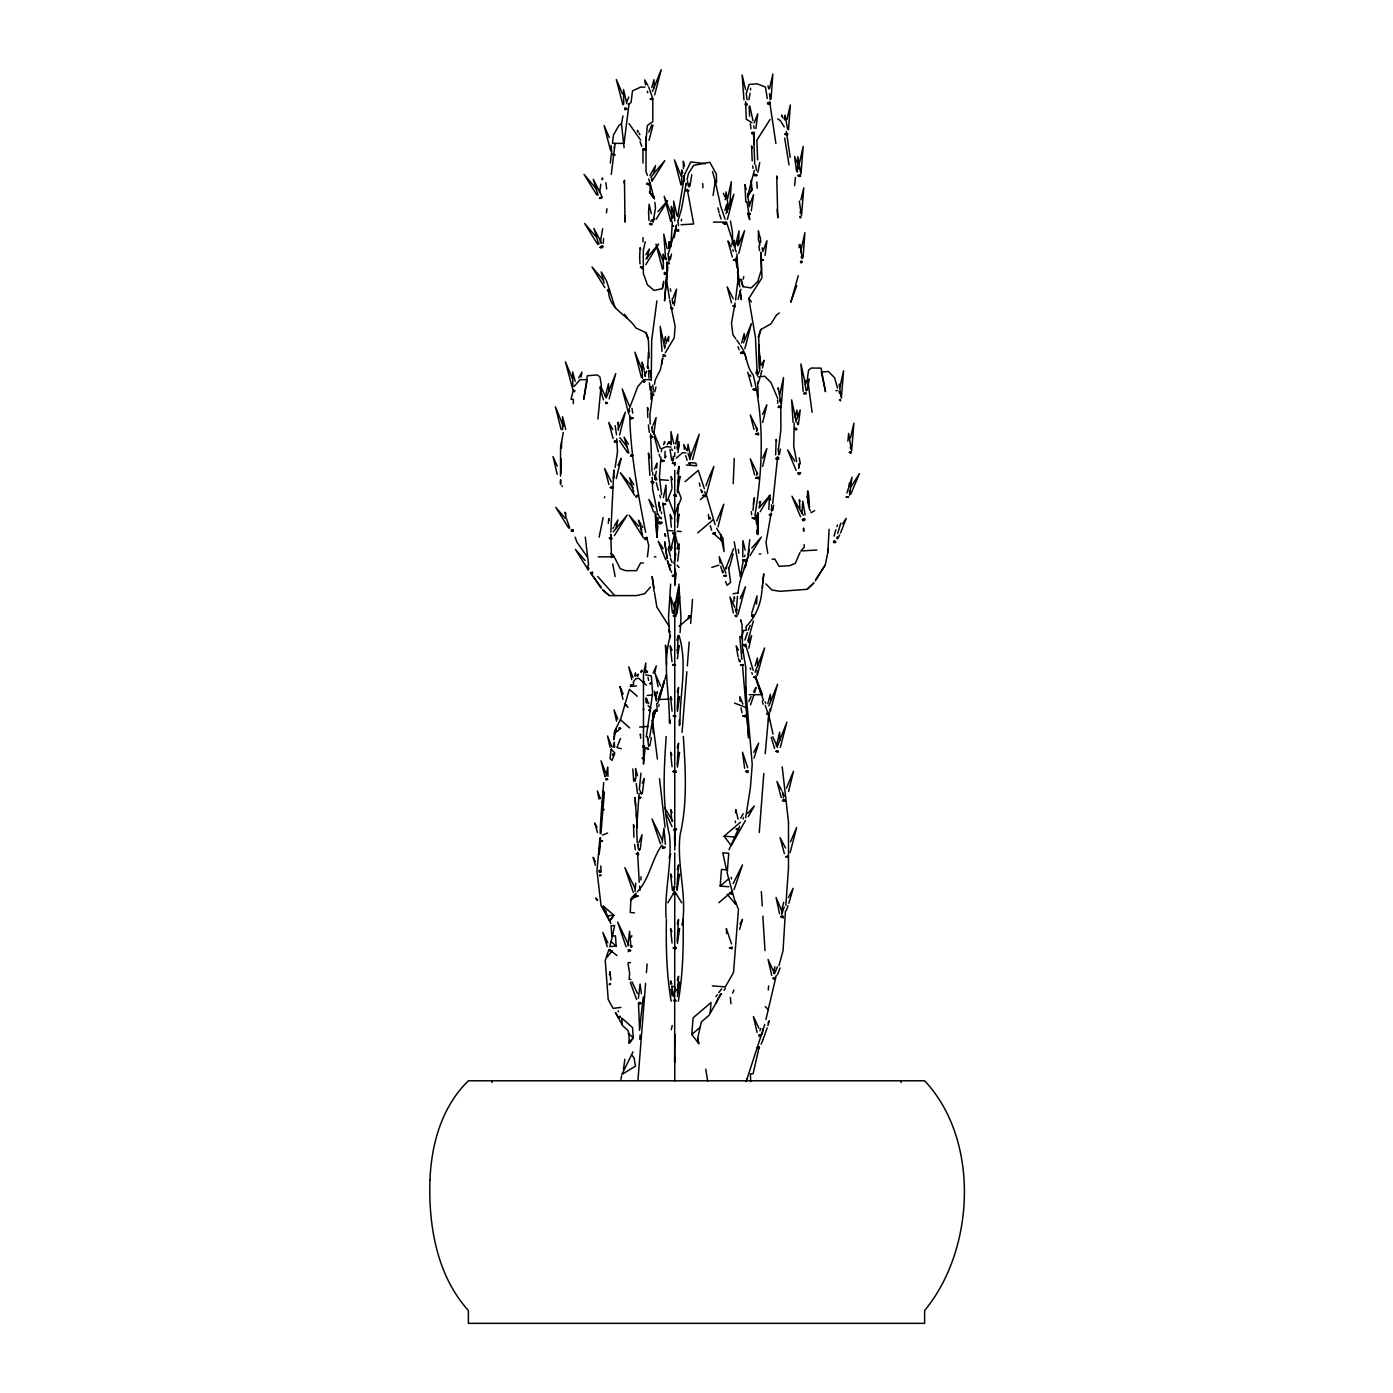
<?xml version="1.0" encoding="UTF-8"?>
<svg xmlns="http://www.w3.org/2000/svg" width="1393" height="1393" viewBox="0 0 1393 1393"><rect width="100%" height="100%" fill="white"/><g stroke="black" fill="none" stroke-linecap="round" stroke-linejoin="round"><path stroke-width="1.5" d="M610.743 537.158L610.743 534.198L611.544 557.6M674.752 829.044L674.752 845.76L674.943 836.27M674.752 1043.218L674.752 1034.511L674.665 1062.528L674.752 893.505M640.031 263.904L639.613 257.357M648.563 212.38L649.103 204.214L651.332 213.686M677.712 548.912L677.729 546.404L677.068 548.807M746.004 559.864L743.2 560.125L744.437 559.655M573.307 403.657L573.359 399.338L571.06 399.338L573.359 389.605M757.67 513.181L757.566 534.459L757.078 530.228M674.752 540.484L674.717 551.732L674.752 470.416M757.705 513.077L757.566 534.459L758.384 513.286M679.262 725.579L679.314 719.85M651.071 399.338L651.193 386.679M651.262 380.359L651.68 340.275L656.904 300.888M669.145 247.937L669.215 241.825L669.075 248.285M600.226 833.658C600.4 818.353 602.838 793.818 603.709 782.553M762.354 584.956L762.319 588.786L763.782 573.794L762.598 583.092M608.793 391.764L608.515 383.667L605.415 396.291M618.388 430.333L618.109 422.236L617.587 423.768M654.292 87.794L654.014 79.697L651.785 87.533M674.543 836.27L674.752 845.499L674.647 828.626M726.989 212.38L726.711 204.301L724.848 210.552M757.688 666.098L757.409 658.001L755.18 665.854M779.941 740.292L779.662 732.196L776.336 746.404M670.625 584.12L668.518 617.378L669.441 632.666M599.234 872.244L599.303 870.155M627.86 945.725L629.566 931.342L630.959 947.397M635.104 891.241L635.661 883.214M638.377 998.45L640.084 984.067L641.407 993.697M662.232 842.608L663.939 828.226L665.349 844.297M666.167 736.479C664.043 769.302 661.849 802.786 669.424 834.929C672.419 862.894 664.269 890.127 666.08 918.091M667.073 261.988L666.655 280.759L669.424 298.381M665.158 451.332L664.792 457.74M673.237 715.758L675.413 715.602M673.237 893.139C676.998 896.465 673.045 890.806 675.117 893.105M794.219 423.089L793.714 446.195L796.692 461.779M768.57 721.348L768.727 714.992L772.993 734.059M560.648 480.045L560.543 484.311L560.543 479.645M560.804 473.672L561.187 458.785M561.449 448.163L561.605 441.79M641.059 876.754L640.937 880.01M758.959 358.175L758.767 337.367L760.857 329.497L770.851 323.96L776.615 314.87L779.349 312.972M642.974 241.825L643.096 237.628M645.725 147.258L645.83 143.375M645.899 141.25L647.379 125.492L652.795 121.644L652.795 98.624L648.738 87.115M600.679 826.972L600.731 823.28M765.366 1006.599L768.274 1009.699L765.924 1019.502M849.434 492.338L849.486 490.806M625.231 215.706L624.969 222.131L624.482 180.237L623.925 182.762M666.411 919.432C665.924 946.7 666.533 974.386 671.182 1001.254M733.223 483.702L734.25 458.401M654.971 511.701L656.904 537.158L657.705 517.987M654.066 198.45L650.096 183.058L650.113 192.913M655.911 513.721L656.904 537.158L657.74 517.883M725.318 199.687L726.066 191.938L728.696 208.915M758.906 351.436L759.185 345.029L759.568 369.18L758.993 357.026M760.543 365.245L758.697 345.029M847.884 441.163L848.616 433.415L851.21 448.825M736.531 607.592L737.489 596.221M610.848 532.056L613.86 469.946L613.46 478.548L613.808 476.214M687.48 450.775L688.038 444.297L690.649 456.921M815.305 580.985L825.283 564.896L827.912 552.081L829.079 529.305M603.622 238.516L603.256 243.357M678.931 548.668L679.087 543.845L677.816 546.787M647.623 368.1L648.459 352.046M666.463 259.777L666.551 258.227M669.772 256.782L669.563 259.882M655.911 556.852L654.362 556.852M673.812 303.326L673.899 301.776M689.309 183.841L689.1 186.941M797.527 424.116L797.614 422.567M680.063 632.666L680.985 617.378L678.861 584.12M647.379 367.264L647.449 366.255L648.18 366.934M598.973 851.976L599.164 854.431L600.244 837.977M602.734 800.07L602.264 802.49M607.992 776.319L607.766 766.899L606.112 776.145M738.621 243.357L739.039 230.89L736.636 240.571M608.323 523.455L608.776 518.614L609.229 520.164M639.056 793.644L636.688 828.661L637.21 842.678M639.317 789.692L640.937 773.08M599.93 838.064L596.97 870.938L601.027 905.537L609.612 921.121L613.86 915.253L603.082 905.816L609.734 920.965L613.86 915.305L606.913 915.845M777.625 456.782L772.732 503.465M785.426 911.248L783.058 950.583L778.948 965.715M785.844 905.363L788.49 868.065L788.49 822.009L782.204 766.812M645.429 672.836L645.795 662.964L643.775 672.593M646.265 672.575L646.387 670.573L645.534 672.384M646.456 698.572L646.021 702.577M733.798 601.672L734.268 596.813L734.738 598.363M600.174 243.009L602.664 228.661M656.904 537.158L657.705 526.554M639.787 1039.3L640.101 1034.964M759.272 832.492L763.817 773.428M667.369 265.036L664.531 300.888L667.839 266.829M668.71 248.146L669.215 241.825M660.961 457.392L659.429 476.737L661.571 494.619M661.396 451.767L661.64 448.65L666.516 446.665L671.043 447.049M677.224 449.295L677.834 434.25L675.448 443.967M678.6 448.25L678.879 441.825L677.607 444.767M639.422 1030.367L643.235 997.179L644.489 997.284M637.942 1080.411L645.586 983.336M646.422 972.61L647.101 964.008M682.065 732.422L686.836 671.774M687.306 665.889L689.169 642.016M690.632 623.507L692.53 599.373M719.432 995.333L721.452 993.609L708.915 1015.445L701.341 1021.922L697.719 1038.116L698.955 1043.862L691.764 1034.477L693.07 1017.848L711.022 1002.525L710.169 1013.268M728.661 568.744L728.539 567.299L730.611 582.378L727.111 585.356L725.561 581.525M705.763 1069.18L707.644 1081.02M728.835 886.766L720.181 886.087L721.487 869.441L727.442 869.911M741.024 621.33L740.571 619.885L742.034 624.604L742.539 648.198L745.743 667.299L746.056 693.244L752.237 764.409L750.392 787.829L745.69 817.761M735.643 902.403L735.504 904.022L727.146 894.236M742.504 665.279L740.606 664.74L742.504 665.279L748.598 737.681L748.912 733.711M641.424 794.236L641.546 792.687M639.265 850.444L639.404 848.894M680.01 724.743C679.453 694.95 687.916 664.635 679 635.347M747.048 201.915L749.747 219.589L748.372 215.985M747.484 196.57L754.309 170.451M656.747 468.065L657.043 463.068L654.466 469.18M668.501 341.372L668.797 336.392L665.662 344.054M691.764 174.56L690.023 185.965M750.461 89.97L750.601 88.316M599.164 854.431L600.557 837.855M600.923 833.606L604.423 791.973L603.186 792.06L602.977 790.684M623.472 1069.632L624.865 1059.22M768.274 990.005L768.623 985.861M611.719 150.932L610.343 163.068M765.21 753.735L768.744 714.365C769.075 708.497 765.21 716.942 768.083 713.825M735.504 812.85L735.835 809.612L738.064 819.101M666.202 501.219L665.976 485.095L663.381 497.701M677.346 521.731L678.182 504.196L676.911 509.02M677.346 653.091L678.182 635.539L676.911 640.38M597.91 419.032L601.236 384.52L599.878 376.859L597.179 374.926L587.289 375.762L583.754 399.338L587.289 379.645M784.503 119.85L785.06 115.201L787.567 129.061M799.06 247.623L799.39 244.524M643.531 763.886L645.168 747.31M599.634 192.217L600.836 184.207M668.657 443.462L668.814 441.825L667.264 444.715M794.602 185.739L795.438 177.451M737.942 593.035L738.081 592.896C739.283 576.806 747.989 563.521 749.138 549.486M491.833 1082.518L492.025 1080.776M809.246 378.931L807.226 390.284M672.349 222.131L670.817 245.76M672.715 461.257L673.307 456.277M673.446 613.756L678.565 586.766L676.406 614.226M748.128 554.397L749.73 539.718M752.969 510.36L754.362 497.789L753.23 504.162M757.392 670.938L757.008 674.125M673.446 891.154L674.038 886.314M756.486 604.179L757.043 595.891L751.663 613.286M647.414 556.852L648.738 545.708L646.718 537.158M735.574 300.104L738.273 277.068L736.932 254.048M677.694 561.118L678.948 550.844M606.443 212.903L606.948 208.776M611.266 174.334L615.131 143.375M614.365 733.623L615.95 728.992L613.878 739.509L614.574 731.255L620.703 719.101L629.375 689.291L637.28 696.256M610.691 950.496C608.462 948.877 610.796 951.767 609.873 950.775M609.194 984.799C612.554 983.388 607 983.806 610.709 984.067M778.583 448.32L780.881 429.845L780.794 406.094M637.837 676.058L638.046 674.142L637.123 675.831M729.88 204.109L731.342 181.682L727.512 198.851M780.272 449.068L779.575 454.153M773.568 505.206L772.889 510.186M677.137 709.437L678.565 687.498L677.294 692.199M677.137 765.088L678.565 743.148L677.294 747.849M759.725 162.615L757.896 172.332M677.137 941.355L678.565 919.415L677.294 924.116M677.451 993.087L678.565 976.249L677.294 980.272M756.347 429.027L756.556 427.425M769.946 710.413L770.155 708.811M782.97 795.49L783.179 793.906M666.533 262.65L669.197 263.695L666.498 263.852M671.339 308.515C670.59 309.942 675.048 308.741 670.66 307.644M653.822 482.013L651.384 481.456M641.041 797.458L638.865 796.848M756.503 175.866L754.327 174.473M750.339 213.564L747.588 213.216L750.339 214.052M653.091 391.276L649.887 414.574L650.235 424.116M649.626 737.402L652.464 720.32L653.23 732.997M629.688 1040.031C628.591 1049.73 630.054 1031.551 627.512 1030.019L622.967 1026.014L615.445 1012.519L618.649 1018.283M837.663 533.484L840.797 523.228M668.64 549.277L669.093 546.213L669.511 547.728M677.311 491.398L679.087 466.394L677.242 473.672M788.508 129.862L790.336 104.945L786.958 119.537M800.975 173.899L803.204 146.404L799.408 163.451M801.55 215.34L803.796 187.846L800.871 199.965M781.316 405.05L783.545 377.555L779.732 394.602M803.082 257.635L804.893 232.718L801.062 249.887M678.025 452.568L678.826 444.297L677.416 447.327M676.789 889.239L678.565 864.896L677.294 869.58M778.043 389.361L778.269 387.811L780.864 403.221M685.913 184.886L686.14 183.232L681.647 208.55L678.269 220.007M713.112 195.49L715.218 181.125L712.502 171.531M615.131 467.491L617.517 451.68L616.768 438.708M681.334 220.982L681.577 219.345M656.364 471.339L654.727 479.418M651.419 737.698L649.782 745.777M750.078 93.261L748.859 99.739M609.42 974.769L609.977 971.67L610.831 979.993M652.29 720.616C654.884 717.029 652.133 707.748 657.496 710.326M682.17 925.161L683.092 919.432C683.58 946.7 682.97 974.386 678.304 1001.254M841.337 398.241L843.583 370.747L839.77 387.794M851.663 450.653L853.909 423.159L850.531 437.733M800.696 252.237L801.079 249.765M612.572 754.205L614.017 754.309M624.987 704.562L626.589 705.084L624.987 704.962M771.182 513.059L766.028 542.399L767.752 553.421M646.23 736.88L652.655 693.226L651.332 675.884L645.69 674.891M771.043 99.112L772.871 74.09L769.493 88.664M754.571 517.465L754.362 518.84L754.536 517.726M754.902 515.497C762.72 469.319 764.565 420.703 753.213 374.926C745.951 366.342 747.292 354.379 740.432 345.638M674.229 237.594L676.336 224.917M677.729 216.455L684.747 174.16L690.789 161.954L705.38 163.66M661.71 364.113L662.72 357.897L660.439 369.598L655.372 379.592L654.466 384.294M682.378 924.325C687.08 894.445 676.58 864.914 680.08 834.929C687.637 802.786 685.46 769.302 683.319 736.479M773.55 973.167L774.891 966.69M673.933 563.486L675.866 553.665M738.482 830.402L736.131 829.114L738.638 829.009M563.26 432.492L560.543 447.849L560.543 476.075M622.95 115.898L621.591 123.577L618.875 125.492L613.46 135.086L612.485 143.375L624.064 143.375L629.061 103.9M671.478 254.066L670.486 258.906M735.069 302.908L731.499 323.124L732.857 334.633L735.835 338.865M734.233 541.755L740.432 576.545L743.444 559.516M613.112 747.223L614.261 742.103L614.609 747.344M740.432 576.545L741.163 572.453M655.598 699.286L656.538 694.724M620.93 1079.471L621.557 1076.005M795.142 417.708L796.9 410.151L797.458 414.801M804.423 381.717L804.701 380.185M645.29 241.825L643.305 250.218L643.305 273.237L647.379 284.747L654.153 290.51L662.302 288.595L663.677 281.194M674.386 992.547L675.205 988.421M743.253 279.14L743.74 276.58M688.978 617.917L689.378 615.863M615.95 728.992L615.201 732.857M762.145 1034.268L763.207 1028.748M655.929 387.028L654.832 391.851M599.129 537.158L603.134 517.465M663.956 342.626L665.454 336.601L666.011 341.25M654.832 695.769L655.459 692.687L654.78 694.08M581.073 377.05L581.978 372.123L578.67 377.903M612.432 936.061L614.644 925.544L611.074 925.84L612.015 938.133L609.716 946.631L616.211 946.108L615.427 935.817L611.858 936.113M741.633 343.009L744.193 333.589L744.506 340.066M767.804 703.709L770.346 694.289L770.66 700.766M846.961 492.93L852.028 477.172L849.556 495.194M781.665 910.134L783.737 902.211M670.503 635.347C661.588 663.939 670.016 693.557 669.319 722.671M810.517 510.935C806.39 506.582 807.052 473.951 809.263 502.438M731.865 244.541L732.718 240.554L732.77 244.541L732.387 231.464L730.472 221.017M677.416 527.372L679.175 514.243L677.764 517.273M677.416 658.732L679.175 645.586L677.12 650.148M760.63 501.602L758.993 508.062L770.19 495.02L760.16 511.701M652.969 125.213L649.034 140.362M762.476 367.961L764.061 360.282L761.867 365.018M753.387 620.947L747.832 641.059M634.738 675.936L635.504 672.889L635.783 676.04M755.894 128.539L757.792 113.791L754.153 123.019M658.802 706.268L659.168 704.666M642.347 793.261L644.262 778.53L642.26 783.092M765.053 255.459L766.951 240.71L762.842 251.524M640.205 849.469L642.103 834.72L638.987 842.382M798.346 424.691L800.244 409.942L796.117 420.756M655.929 709.403L652.882 719.659C651.019 704.527 660.77 713.408 655.528 710.865M745.394 566.133L747.832 556.852M688.038 618.736L688.717 615.81L691.224 616.002L679.14 626.328M834.111 536.096L834.494 534.494M836.793 538.377L837.176 536.74M764.757 1024.395L746.16 1081.595L747.223 1078.374M768.222 1009.699L776.267 975.518M733.066 554.066L729.671 566.655M687.062 179.453L688.508 173.463L693.644 165.384L709.821 162.267L716.315 174.021L716.629 182.605M741.616 638.255L743.479 630.524L746.195 630.332L746.056 626.502C755.842 616.89 761.118 603.517 761.936 590.005M677.416 711.492L679.558 696.692L677.503 701.271M677.416 767.16L679.558 752.359L677.503 756.921M673.986 889.727L674.804 886.523M677.416 943.427L679.558 928.626L677.503 933.188M671.217 1029.758L672.227 1025.596M673.254 459.899L673.637 458.297M673.986 612.398L674.804 609.194M631.656 947.327L632.056 945.743M677.416 996.413L679.558 982.048L677.503 986.47M674.212 305.502L676.528 289.169L672.889 298.398M653.805 433.885L656.12 417.552L652.986 425.213M751.262 210.97L753.561 194.62L749.451 205.433M654.606 673.515L656.295 665.837L653.178 672.976M761.884 370.503L760.561 375.553M796.726 285.687L790.771 302.281L798.276 275.762M748.79 648.267L751.611 635.539L748.389 642.661M759.185 1046.961L753.108 1073.672L750.409 1073.864L750.688 1081.543M635.382 895.49L638.029 895.96M834.494 534.459L835.852 529.688M760.508 363.799L760.143 356.834M745.359 716.977L742.922 715.88L745.551 716.072M676.998 890.493L679.558 874.09L677.503 878.67M677.52 492.791L680.08 476.458L678.025 481.02M740.919 289.326L737.994 299.356M676.998 613.146L679.558 596.813L677.503 601.376M663.677 444.75L664.565 441.633L664.757 443.253M652.847 718.37L655.511 710.691M657.757 703.256L664.461 680.672L659.342 699.53L669.249 699.06M762.668 422.549L766.864 404.771L762.633 414.296M762.668 466.359L766.864 448.581L762.633 458.105M754.623 692.513L756.016 687.498L753.491 692.042M662.302 288.595L663.886 283.04M656.939 693.226L657.357 691.729L657.583 693.279M767.926 1025.544L769.249 1020.808L767.996 1022.932M650.792 177.52L653.7 173.603L655.581 165.575L649.817 175.692M616.019 528.069L617.97 519.955L614.47 525.649M743.096 819.084L743.549 817.482M652.882 719.659L655.563 710.482M668.396 253.491L676.423 226.258M602.002 179.488L602.472 177.921L602.664 179.54M616.263 478.548L621.208 458.262L617.987 465.384M759.847 378.078L758.314 383.058M756.608 431.517L757.357 429.027M756.608 475.344L757.357 472.836M783.232 797.997L783.998 795.507M788.542 791.52L793.505 771.234L786.47 788.072M664.67 347.205L665.158 345.621M651.994 428.347L652.481 426.78M647.971 740.24L648.441 738.656M637.994 845.534L638.464 843.949M805.415 384.764L806.965 380.063M746.248 93.54L749.051 84.433L757.183 83.824L765.454 87.045L767.247 98.45M664.879 679.349L666.307 674.682M736.34 243.827L737.332 240.745L737.611 245.621M755.842 373.411L756.834 370.329L757.061 373.585M610.343 487.428L613.059 487.62L612.102 487.829M736.218 260.822L733.571 259.969L736.235 260.212M743.218 352.969L740.501 352.533L743.078 353.7M758.68 434.198L755.946 433.763L758.436 433.084M758.541 478.739L755.894 477.851L758.715 477.938M775.936 751.227L778.078 751.732M646.892 258.68L649.347 248.999L645.847 254.675M606.216 397.893L615.723 373.62L609.159 398.868M619.572 434.964L625.318 412.189L618.283 429.027M738.795 253.474L744.541 230.698L738.394 245.081M689.692 458.558L699.234 434.25L692.652 459.464M718.022 526.92L723.785 504.196L716.733 521.069M735.939 611.057L736.723 608.567M744.889 640.066L747.362 632.648M755.11 672.227L764.618 647.954L757.2 675.675M753.874 695.02L750.514 704.893M777.364 746.404L786.871 722.149L780.306 747.397M739.561 929.427L742.486 919.415L739.962 923.977M767.212 1027.895L763.016 1039.631M665.993 456.173L665.471 457.792M666.899 501.184L667.404 499.634M788.856 903.308L793.139 888.351L788.421 897.562M654.658 94.898L661.222 69.65L652.499 91.416M727.355 219.485L733.919 194.236L726.014 213.547M744.837 348.79L751.402 323.542L743.514 342.835M790.092 852.69L796.657 827.442L790.51 841.825M725.892 568.222L733.536 548.755M768.849 706.007L777.573 684.242L770.137 711.945M654.292 218.44L653.038 222.131L655.511 207.992L654.867 202.438M657.966 699.53L664.461 680.672M758.158 337.228L760.857 329.497M754.048 758.088L758.663 743.148L753.735 752.377M705.99 485.739L709.664 475.918M706.46 494.08L713.895 466.394L709.646 475.953M738.029 614.435L745.464 586.766L741.215 596.308M675.762 990.998L676.301 989.465M781.508 914.313L784.259 907.052M788.02 905.763L786.227 910.622M780.097 967.961L777.451 974.821M631.308 937.245L631.882 935.73M757.914 374.665L759.812 369.807M748.25 630.193L750.165 625.335M620.46 738.464L616.96 747.553L621.243 748.72M644.767 375.779L646.665 371.182M774.543 973.69L777.311 966.881M759.899 1030.768L760.787 1028.487M671.879 489.03L668.274 498.276L674.752 514.905L681.229 498.276L677.625 489.03M798.816 473.167L798.293 474.282L799.582 474.404L800.609 472.802L798.05 473.098L800.366 472.61M836.949 526.554L837.541 525.004M651.402 179.923L652.011 178.391M744.419 556.695L745.029 555.145M732.596 993.174L733.85 990.005M648.772 132.039L651.802 124.813M740.258 598.694L741.233 596.274M763.068 1039.509L761.118 1044.193M626.815 101.585L628.818 97.04M734.076 889.552L742.486 864.896L733.171 883.597M629.74 407.557L637.872 386.453L643.879 379.645L650.461 379.645M759.899 364.966L760.682 363.103L759.951 363.799M744.524 566.934L745.673 564.235M716.106 1002.925L718.596 997.231M669.04 857.879L670.729 854.048M840.606 532.892L846.23 518.37L842.486 523.872M729.027 849.747L730.681 846.073M730.994 845.394L739.631 826.241M746.004 564.74L744.315 568.327L746.021 564.74M748.825 701.428L751.106 696.674M644.158 681.978C642.608 683.319 643.462 681.717 644.158 681.647M839.666 534.895L837.681 538.865M633.014 1051.872L621.8 1074.56L635.469 1066.115L634.041 1057.792L631.534 1054.901M742.922 715.88L745.621 715.236M731.934 948.894L729.671 947.832L732.074 947.101M665.314 352.795L674.212 337.837L675.135 326.241L669.685 300.104M800.052 552.446L795.333 563.277L789.988 565.593L779.14 566.394L774.804 559.028L772.088 559.237M612.937 528.574L613.686 527.111M850.844 494.08L859.411 473.603L851.14 486.697M740.745 818.109L743.218 813.773M661.954 845.063C651.645 859.498 649.695 878.844 637.263 891.851M745.481 820.425L731.186 845.655L724.116 836.183L740.414 822.253M667.787 902.803L673.759 893.052M748.267 816.611L754.292 806.042L747.745 813.303M747.989 195.821L752.324 188.978L747.971 195.821M759.133 502.769L760.021 501.358M723.994 990.406L725.3 988.351M686.035 190.911L688.734 190.754L685.965 189.831L688.699 190.737L687.463 190.249M678.565 230.959L676.301 230.994M770.068 119.502L756.887 140.188L757.618 159.847M754.292 175.675L756.852 175.379M651.645 394.95L653.456 395.386M761.222 260.282C766.69 260.526 758.489 258.401 763.416 260.021M757.287 375.762L755.494 337.837L748.807 298.52L761.988 277.816L761.048 252.255M651.315 482.64L653.352 482.971M659.342 522.288C657.74 526.119 665.175 521.905 659.986 522.358M805.851 393.836L803.691 393.958M815.863 579.279L825.283 564.896M650.757 221.522L652.116 219.502M656.12 219.31L667.543 200.644L657.914 211.684M705.572 494.828L702.89 495.595L705.433 496.587L703.343 495.264M749.922 555.737L761.362 537.071L751.732 548.111M715.88 996.657L717.291 994.654M651.959 181.282L664.809 160.648L653.7 173.603M645.725 264.705L658.593 244.071L646.004 258.976M613.199 531.917L627.216 515.027L614.348 535.661M672.401 225.596L673.655 225.875L672.593 226.362M630.611 418.092L633.084 418.092L630.803 419.084M718.718 992.687L721.678 988.821M675.953 494.724L673.759 495.542L676.197 495.264M659.829 522.967L659.498 522.009M635.312 895.96L638.029 896.082L635.504 897.005M612.276 950.844L607.017 957.183L606.948 956.19M574.108 386.453L580.115 379.645L585.495 379.645M650.461 587.115L644.663 593.679L636.514 595.595L609.385 595.595L602.594 589.848L609.385 595.595M662.598 848.511L665.158 847.449L662.563 846.665M651.28 393.993L653.839 395.037M651.175 481.56L653.735 482.605M606.059 778.809L607.609 779.227M807.174 589.309L813.721 583.058L807.174 589.309L780.063 591.311L771.879 590.005L765.837 583.876M608.358 290.301C610.622 289.396 604.788 292.095 609.507 290.911M615.514 732.561L620.616 728.487L619.067 728.4M659.464 522.532L660.996 523.246L661.901 522.062M648.981 185.147L646.683 183.563L649.295 184.451M745.534 561.571L743.235 560.021L744.315 560.125M649.451 183.458L646.683 183.684L647.884 183.249M669.458 564.548L669.075 565.802L670.869 565.454M676.197 458.175L682.657 452.655L685.704 452.899M685.06 481.63L698.241 470.364L704.353 488.769M700.383 499.565L704.788 495.804M697.771 532.84L713.129 519.728M742.243 634.494L741.894 636.74L739.822 636.566L741.633 657.444M742.765 649.573L743.444 653.596M630.803 900.348L635.696 896.169L635.939 893.261L630.942 898.572L630.263 912.485L634.39 912.798M720.181 886.087L728.748 878.774M691.764 1034.477L700.122 1027.338M718.875 902.681L732.213 891.328M650.183 683.754L651.367 683.284L650.148 683.824M573.272 531.308C572.575 531.099 569.354 531.952 573.202 530.402M748.198 771.722L746.021 771.165M732.004 893.47L729.497 893.174L731.83 894.376M644.541 538.011C650.897 536.653 642.417 542.156 646.526 538.203C640.536 540.292 651.994 537.315 645.394 538.412M675.117 615.863L675.866 615.166L673.498 616.037M628.382 104.388L631.099 102.455L632.457 90.945L640.588 87.115L644.959 87.115M639.77 1003.709C638.116 1005.729 643.601 1001.445 638.656 1002.716M761.031 1035.643C755.964 1033.954 760.874 1038.081 760.352 1035.748M601.097 841.616L602.455 841.041L600.992 841.041M652.725 99.199L650.252 98.973L652.603 98.137M642.974 163.068L642.974 149.277L645.638 148.407M734.703 260.178L733.589 259.777L736.113 259.028M592.687 573.637C590.005 574.473 593.575 571.374 591.329 573.15M757.043 478.043L755.981 477.834L758.28 476.946M746.039 644.158L743.427 645.133L746.073 645.969M755.842 677.538L753.648 677.277L755.737 676.563M627.181 108.689L624.639 109.629L626.119 109.368M673.341 771.252L676.005 771.931L673.219 771.496L675.866 770.799L673.324 771.252M675.117 947.64L675.866 947.066L673.219 948.267L675.884 948.703L673.324 947.519M661.936 461.536L664.374 460.77L661.919 460.23M797.893 473.063L799.06 472.697M802.281 519.415C805.572 517.099 806.042 521.208 802.664 520.616M676.354 828.678C668.657 830.28 680.341 831.151 674.874 828.818M625.004 705.589L626.537 705.05M612.554 755.128L613.686 754.71M606.059 779.923L607.592 779.401L606.042 779.314M602.368 810.082L603.953 809.542L602.49 809.263M810.97 512.746L814.609 510.674M645.673 149.591L643.044 149.155L644.123 149.068M785.199 800.749L782.535 800.557L783.65 800.226M734.912 615.619L737.245 615.845L736.322 616.263M599.634 875.901L600.992 875.292L599.495 875.187M600.783 875.361L599.599 875.344M675.03 664.531L672.836 664.565L673.672 664.844M638.743 1003.099L640.989 1003.326M766.846 713.495L769.406 713.599L768.1 713.791M784.868 799.739L782.518 800.505L784.903 801.184M665.262 355.546L663.138 354.78L665.593 355.929L662.946 356.399L663.643 355.267M653.613 394.654L651.471 393.888M806.007 393.087L804.37 392.826M648.563 748.581C642.347 746.3 652.046 750.74 646.909 748.79M638.586 796.918C643.253 798.589 637.228 798.938 639.439 797.475M747.066 104.875C746.787 101.55 742.312 105.676 747.414 104.371M754.101 133.676C755.964 130.994 748.581 132.84 754.484 133.328M749.887 214.505L747.728 214.626L748.755 213.564M794.759 429.392L796.552 429.828M611.771 537.924C605.485 537.785 614.574 540.884 609.316 537.872M754.379 518.649L752.133 517.761L754.205 518.962M778.617 406.059L780.864 406.443L778.374 407.383L780.881 407.522L778.165 407.069L779.976 406.826M688.96 462.981C690.806 465.349 689.03 463.782 689.5 463.138C691.572 463.939 687.167 463.869 690.301 462.598M776.493 457.618L778.739 458.018L777.869 457.461M773.69 977.869L773.394 978.966L775.239 978.844M734.86 305.171L732.77 305.903L735.417 306.739L733.554 305.676M616.437 440.797C609.942 442.748 621.626 442.539 615.131 441.285M612.328 486.854L610.238 487.585L612.363 488.072M777.99 750.757L775.901 751.471L778.025 751.976M787.776 856.051L785.687 856.765L787.811 857.27M673.481 616.072L675.692 616.333M665.036 847.449L662.371 847.432M606.547 402.351C605.311 400.94 605.851 405.032 606.582 403.326M663.886 504.771L665.784 504.231L663.138 503.413L663.329 504.405L665.454 504.127M661.832 460.508L664.043 460.648M602.438 835.104L607.574 833.066M643.496 381.247L644.698 381.647M651.262 682.866L649.974 683.266M644.454 745.795C642.452 746.927 644.524 746.979 643.166 745.934M729.497 947.71L732.161 947.815M713.843 532.788C718.44 533.711 709.107 534.912 715.306 532.509M629.897 950.722L628.208 951.611L630.785 950.566L628.069 949.817L629.114 950.235M758.628 1035.278L760.787 1034.529M741.894 352.394L740.519 352.777L743.061 351.854M619.136 727.842L620.616 728.313M840.606 400.871C839.195 399.913 841.929 399.512 839.422 399.826M734.686 259.69L733.571 260.021M754.205 389.274L753.091 389.605L755.215 390.11M757.008 433.745L755.894 434.094L758.541 434.929M757.008 477.555L755.999 477.886M723.733 223.35L725.596 224.412M605.537 402.716L607.557 402.977L606.617 403.204M650.009 709.855L649.399 709.873M644.054 745.934L642.904 746.3L644.141 746.77M781.873 916.42C778.269 917.569 785.739 915.184 782.152 916.368M711.788 567.386L718.927 565.14M651.907 223.611C645.638 223.054 655.145 226.798 649.556 223.385M642.957 266.672L640.432 267.143L642.661 268.675M784.921 133.937L787.637 133.885L784.956 134.459L787.637 133.885L786.418 133.275M800.226 218.022L801.097 216.733L799.982 216.838M850.339 453.334C852.742 452.586 849.121 452.551 850.357 451.489M850.322 452.429L851.227 452.046L849.086 452.429M786.174 856.799L787.863 857.026M800.366 217.064L800.226 216.176M665.436 274.055L664.304 274.212L666.446 273.411L664.322 272.436L665.767 272.871M673.533 1000.209C674.769 1003.047 677.869 1000.122 674.769 1000.191M674.369 533.554L672.923 533.066L675.588 534.128L672.836 533.798L675.57 532.683L672.836 533.223L675.64 533.745L674.195 533.275M613.024 154.571L614.975 154.867M666.446 273.446L664.165 273.533L665.61 272.976M574.334 390.858L574.543 391.921M561.954 485.565L562.145 486.627M800.383 261.901L802.264 261.501L800.992 261.048M800.975 262.093C800.714 261.275 803.273 262.546 800.975 262.894M754.536 174.369L756.991 174.787L755.372 174.926M670.869 307.557L672.732 308.375M833.432 541.233C833.937 539.892 838.011 543.462 833.606 542.539M637.28 853.996C639.996 856.66 637.959 850.67 637.298 853.665M755.633 388.612L753.143 389.291L755.267 389.866M743.688 645.081L745.882 645.359M613.233 155.616L614.818 154.832L612.554 153.979M798.938 175.831L800.261 174.839M643.009 149.347L645.655 150.252M733.571 259.969L734.703 260.212M755.999 477.747L757.043 478.078M673.672 664.792L672.836 665.158L675.483 665.245M768.257 103.587L770.225 102.734L768.257 102.49M752.342 517.813L754.292 517.587M670.712 565.001L669.406 564.391M736.218 615.166C735.312 615.427 735.452 616.733 736.235 616.786M643.688 382.291L644.698 381.665M732.962 593.749L738.081 592.896M798.92 176.511L800.557 176.249L797.928 175.831L800.522 175.274L797.806 175.379M628.765 950.27L630.437 950.357M612.467 754.484L613.669 754.623M603.918 809.594L602.438 809.42M753.665 133.049L751.837 133.711L753.996 133.014M625.945 108.393C622.183 109.472 630.332 108.967 624.76 107.923M620.93 1007.383L613.146 1008.393L608.219 999.565L605.241 960.508L608.985 949.33L616.995 955.528M758.158 377.015L764.722 376.197L770.973 382.553L777.799 398.642M667.003 262.476L669.197 262.964L668.292 263.277M673.55 575.675L672.384 576.023L675.048 576.441L672.384 575.431L674.578 574.717M674.055 715.863C672.871 717.952 679.105 715.915 673.463 715.619M751.506 614.87C757.618 615.549 747.71 615.027 753.369 616.925C750.113 613.425 754.518 617.534 752.603 615.044M835.922 390.667L837.576 390.528M636.497 685.983L630.28 686.488L630.82 684.816L633.623 684.59L633.397 681.699L635.992 678.583L638.725 678.356L646.474 685.164M647.257 695.438L652.446 695.02M639.631 727.076L647.937 726.397M643.949 747.031L642.626 746.857M650.357 99.042L652.098 99.704M725.579 222.567L723.037 223.489L725.753 223.611M823.037 371.879L828.4 371.478L834.651 377.834L837.506 388.09M759.272 554.048L760.822 553.944M816.907 550.009L800.801 550.966L804.249 547.24L804.144 544.506M681.02 224.743L693.662 223.994L687.271 189.344M758.123 1048.703C757.792 1047.066 760.038 1047.762 758.28 1046.822M758.349 1047.832L759.394 1047.536L757.165 1047.414M643.409 709.403C642.922 707.679 644.123 710.308 643.618 709.455M573.341 530.541L571.113 530.071L573.341 530.071M729.671 893.296L732.074 892.565M674.7 462.58L672.488 463.381L674.943 462.598M640.136 797.771L638.795 797.353M678.791 230.611C673.098 229.949 680.829 229.027 677.799 230.106M806.234 393.47L804.179 393.07M796.779 429.479C797.754 427.407 791.52 428.365 796.134 429.061M713.442 222.131L726.502 222.131L736.235 252.011M604.405 497.789L604.719 496.674M598.206 556.852L614.33 556.852M643.305 562.981L640.588 562.981L636.514 570.66L625.666 570.66L620.233 568.727L613.46 555.302L610.743 553.387M749.19 694.672L761.083 694.672L755.285 676.284L762.476 694.672M675.222 463.765L672.488 463.277L675.292 463.817M673.864 495.264L676.493 496.343L673.916 495.333M673.341 615.619L675.797 616.194M775.274 977.451L772.889 978.304L775.065 978.426M786.418 135.121L787.672 134.912L786.888 134.355M643.287 380.498L644.715 381.142M753.317 133.049L751.872 132.648L752.969 132.735M691.172 462.755L695.856 463.12L696.744 465.802L686.366 465.001M659.777 479.645L668.431 480.324M667.299 530.437L673.237 530.907M677.19 531.221L681.142 531.534M745.864 687.254L746.056 693.244M724.116 836.183L735.678 837.089M630.472 962.702L628.278 962.528L628.121 964.322L629.636 973.272L629.148 979.349L630.89 979.471M712.328 985.878L725.3 986.906L733.502 972.61L738.464 909.403L734.529 899.669L727.181 873.167L728.748 853.282L722.793 852.812L726.467 869.841M738.76 829.845L736.375 828.887M804.492 519.032L802.542 519.833M643.514 682.431C640.641 681.456 645.551 682.831 643.305 682.587M592.739 572.105L591.346 572.506M740.588 279.384L742.974 286.627L751.158 287.951L757.722 281.699L761.362 269.894L760.717 252.533M638.307 853.944L636.183 853.613L637.263 853.961M747.815 772.593L745.568 771.53L748.145 770.782M833.763 542.086L835.8 541.842L834.773 541.181M651.297 436.497C648.807 434.964 656.173 437.123 651.053 437.681C648.041 435.939 653.439 437.315 652.011 436.671M609.577 289.657L607.348 289.674L608.201 290.057M768.257 104.127L770.103 104.144L767.473 103.552L770.19 102.96L767.473 103.065M630.803 417.291L633.101 418.231M745.847 560.874L743.34 559.847L744.315 560.16M574.525 390.406L574.926 390.719M640.954 266.934L642.782 267.682M674.752 986.993L671.705 985.965L673.603 996.604M675.413 664.983L673.394 664.618M734.581 703.099L747.101 707.94M651.088 224.099L652.098 224.447L651.175 223.994M755.772 677.782L753.752 677.364M648.25 338.377L646.021 332.718L635.835 327.93C627.651 314.748 609.368 309.821 608.584 291.625M777.677 118.927L780.289 120.547L784.276 126.885M751.837 122.654L746.265 119.223L745.621 101.585M602.438 840.745L601.097 840.85M648.041 705.711L650.914 708.236M624.569 704.231L628.086 707.331M620.442 719.781L629.653 727.895M641.999 757.914L643.949 759.62M611.074 941.581L616.211 946.108M628.243 1033.362L633.258 1037.768L629.27 1043.148L633.258 1037.768L632.474 1027.494L621.713 1018.039L622.218 1024.673M714.4 534.146L723.246 542.121M846.265 496.953C850.252 496.413 848.424 497.562 846.213 497.057M743.427 644.576L746.422 647.397L753.213 670.433M597.719 899.982L595.751 898.05L597.162 900.487M597.736 576.545L614.679 595.595M619.781 437.628L627.425 447.136M677.19 565.245L679.07 567.491M638.812 526.328L629.183 515.288L643.514 537.872M565.384 518.388L555.755 507.348L568.623 527.982M585.077 560.491L575.448 549.451L588.316 570.085M748.807 298.52L751.471 301.898M595.804 236.497L584.677 223.524L597.545 244.158M604.214 283.127L603.186 279.976L591.99 266.951L604.858 287.585M592.443 575.222L590.388 572.575L600.94 587.881M596.604 189.256L584.015 174.351L596.883 194.985M632.927 487.654L620.338 472.749L634.668 495.333M641.111 524.447L638.429 520.216L641.773 530.193M627.703 452.864L619.589 440.728M629.061 123.681L640.658 140.101M736.827 340.275L739.631 344.228M624.586 314.261L626.937 317.604M587.289 556.852L576.859 542.103L575.152 537.158M593.453 576.545L601.48 587.881M664.705 807.853L672.732 821.104M565.924 513.686L565.001 512.276L566.063 517.186M669.075 626.293L656.869 607.104L654.571 592.948M716.629 528.365L722.915 538.29L724.081 551.645L720.599 534.633L721.348 540.397M653.805 506.843L648.877 499.478L653.596 511.962M663.172 548.65L658.245 541.285L665.784 559.812M638.29 131.76L637.419 130.333L637.681 131.987M674.752 891.433L681.699 902.803M729.706 243.81L727.964 240.954L732.283 256.974M794.776 461.083L787.602 449.904L796.152 470.381M639.143 133.188L639.944 134.651M600.888 386.732L605.816 397.231M628.365 444.297L624.081 437.158L628.905 453.021M633.885 484.816L629.584 477.677L633.763 492.025M641.929 525.892L642.713 527.355M647.971 85.687L644.663 79.906L645.568 84.834M730.507 245.272L731.29 246.735M750.026 374.856L750.792 376.319M772.836 736.705L777.52 747.31M800.54 516.733L791.973 496.239L803.273 515.271M658.192 514.539L660.178 518.492M671.983 826.537L666.429 814.435M647.501 672.088L647.031 671.147L647.136 672.21M640.693 735.016L640.223 734.076L640.745 738.255M606.268 280.498L601.236 271.879L603.186 279.976M631.934 981.734L637.506 993.575M612.798 429.706L608.741 422.445L613.059 438.447M596.97 827.355L594.707 823.002L597.475 832.492M595.368 861.692L593.122 857.339L595.368 865.262M709.873 517.325L710.587 518.788M738.429 650.131L736.166 645.795L738.098 657.008M665.819 535.939L664.705 533.589L665.192 536.148M669.946 631.987L668.832 629.636L670.416 637.315M618.109 1010.935L618.527 1011.84M648.424 368.379L647.449 366.255M765.053 701.759L765.75 703.256M781.682 790.266L776.928 781.49L781.247 797.51M641.389 672.07L640.989 671.217L641.006 672.157M686.732 450.322L683.789 444.506L684.398 449.364M656.974 479.767L654.78 475.048L655.79 480.15M671.304 444.663L669.894 441.633L669.981 443.287M732.718 249.73L733.397 251.245M800.017 501.341L799.356 499.826L799.895 508.097M785.513 847.971L780.08 837.698L784.398 853.7M609.908 921.382L610.9 923.663M783.075 118.039L781.717 114.992L781.769 116.664M723.42 193.244L724.708 196.309M607.801 942.8L602.838 932.457L607.278 946.596M598.085 195.142L593.261 179.279L601.532 195.525M598.746 244.332L593.923 228.452L601.619 243.148M671.513 546.665L672.157 548.198M569.807 528.156L566.481 518.788M672.384 479.592L671.113 476.65L671.983 487.811M670.399 558.123L672.122 562.58M557.252 466.098L553.021 456.573L557.217 474.351M662.371 840.136L652.046 819.032L660.456 843.688M635.225 888.769L624.9 867.647L633.31 892.321M626.066 946.805L617.656 922.149L628.939 945.673M636.601 999.53L630.332 982.396M733.223 298.642L727.181 286.836L731.482 302.838M782.361 791.781L783.58 794.846M672.105 812.676L670.799 809.612L671.844 821.173M671.861 699.582L670.59 696.587L672.053 711.126M671.861 755.25L670.59 752.237L672.053 766.794M671.861 876.981L670.59 873.986L672.401 890.11M671.861 931.517L670.59 928.522L672.053 943.061M715.149 524.708L706.268 494.55M790.197 157.426L786.331 131.395M609.298 137.507L604.092 125.562L610.656 150.81M660.526 685.913L655.319 673.968L658.14 686.732M642.591 534.564L640.38 528.33M588.873 568.727L587.689 565.645M671.861 983.946L670.59 980.846L670.642 984.189M672.053 518.858L670.19 514.452L671.356 527.163M672.053 650.218L670.19 645.795L672.018 661.605M739.143 349.8L737.994 346.7M751.802 386.558L747.745 372.192M641.72 146.352L640.049 141.668M754.606 474.839L750.305 458.837L757.513 473.742M751.767 672.68L752.359 674.229M774.612 748.407L771.2 737.332M603.465 399.895L599.721 387.184M611.301 481.874L604.649 468.518L608.95 484.52M622.445 93.906L616.315 79.505L622.88 104.771M797.162 162.563L794.585 156.451L796.5 171.2M623.106 694.08L619.972 686.488L622.967 699.338M600.487 798.572L597.353 790.98L599.042 799.06M687.985 453.317L690.092 459.551M734.79 607.348L730.019 597.005L733.345 612.903M648.72 703.709L646.178 697.997L646.892 703.204M599.321 870.712L599.895 872.262M758.976 1028.33L753.421 1016.507L757.078 1032.457M681.473 176.702L674.438 159.864L681.02 185.112M663.016 260.926L655.981 244.088L662.546 269.354M660.421 448.442L653.369 431.569L653.857 434.128M629.253 405.746L622.218 388.926L628.783 414.174M572.453 378.704L565.419 361.867L572.836 389.587M617.743 719.049L614.052 709.925L616.577 721.191M671.705 448.929L672.244 450.427M721.069 218.962L719.502 214.261M757.513 429.932L750.305 415.01L754.013 429.479M647.345 175.274L646.021 171.531L646.021 137.002M648.668 179.018L649.991 182.762M642.748 371.461L634.86 352.168L641.424 377.416M742.904 704.144L739.857 696.587L740.101 701.48M563.277 426.049L555.389 406.756L561.118 429.514M633.014 677.503L628.783 666.812L631.76 679.662M611.771 746.718L607.54 736.026L610.064 747.292M774.16 972.784L768.065 959.411L771.739 975.361M755.285 676.284L763.486 700.331M725.074 219.136L720.634 206.077L715.218 181.125L715.514 182.762M701.776 492.53L700.818 489.431M711.666 530.333L710.273 525.666M722.549 572.61L720.738 566.307M615.131 425.596L616.524 434.686M682.17 171.461L682.657 172.993L681.665 169.911L681.856 184.451M765.262 705.363L768.274 714.365M659.115 454.31L659.951 456.782M647.292 91.242L647.815 92.809M672.906 218.109L664.182 196.326L670.747 221.574M605.798 773.08L601.045 760.839L604.997 776.824M779.54 913.686L776.058 897.458L782.5 912.763M735.347 608.95L736.74 613.616M741.494 657.74L741.999 659.289M687.115 460.386L685.722 455.72M739.491 661.675L738.516 658.576M606.651 281.194L615.131 307.749M659.742 495.281L660.543 497.771M670.468 556.329L668.205 548.825M672.384 209.455L674.247 217.395M643.061 365.297L644.297 370.05M646.021 332.718L648.407 340.397L649.068 357.914M672.401 209.49L671.391 206.373L671.583 220.912M643.078 365.332L642.069 362.215L642.469 378.339M750.2 667.961L750.688 669.545M658.332 451.82L654.379 436.688M640.606 249.208L640.136 247.641L639.613 257.426M776.563 440.884L776.145 439.387L775.64 454.884M664.635 258.837L663.19 254.153L663.381 268.675M642.016 671.53L641.616 670.137L641.616 671.6M763.138 704.249L762.284 701.045M674.369 607.487L670.59 597.005L672.401 612.833M758.227 238.673L759.969 244.959M648.72 680.411L647.954 677.381M798.711 167.247L799.147 168.849M839.074 391.607L839.509 393.192M752.237 148.337L751.576 145.934L752.203 160.892M704.754 491.694L705.171 493.261M725.91 573.272L719.188 556.66L720.077 563.12M648.145 409.908L647.501 407.487L647.762 417.482M634.146 827.076L633.484 824.673L633.919 837.141M674.752 568.814L676.127 573.916L674.752 585.46L674.752 555.824M658.28 490.284L656.364 482.692M777.381 178.478L776.719 175.971L777.799 217.813L777.137 209.246M768.031 85.844L768.762 88.856M800.052 244.471L802.211 258.401M749.817 106.147L752.986 120.791M746.213 189.396L744.942 184.572L745.812 202.02M719.049 212.659L717.917 207.801M684.59 165.993L683.301 161.17L683.441 168.657M649.695 457.844L648.424 453.021L649.887 475.448M678.948 549.504L674.752 532.875L670.555 550.844M807.888 500.313L809.559 506.93L807 496.43M779.488 400L779.888 401.602M742.016 712.676L740.972 707.923M744.663 768.327L742.504 752.237L747.693 767.7M760.195 237.907L758.332 230.663L758.471 238.151M649.8 370.277L651.419 377.59M667.282 652.446L665.436 645.185L666.585 665.14M637.489 775.727L635.643 768.483L635.904 778.461M588.577 564.896L585.286 537.158M799.321 201.097L801.097 213.512M839.126 383.998L840.884 396.413M770.608 500.035L769.441 495.525L768.814 509.49M683.51 176.18L683.876 177.764M671.67 460.334L669.998 449.33M671.217 570.921L671.565 572.471M800.122 211.875L800.487 213.495M850.235 447.205L850.601 448.807M801.236 256.765L801.602 258.367M741.32 279.384L742.974 286.627M771.06 509.316L771.426 510.918M661.327 518.788L660.979 517.169M700 486.296L699.338 483.11M731.499 943.984L726.328 928.522L726.362 930.141M799.234 457.844L800.313 463.939M821.243 372.018L825.509 391.677L821.104 368.135L811.196 368.031L808.567 370.155L807.487 377.921L812.102 412.363M734.616 246.544L734.337 240.432L734.633 244.976M658.785 502.351L660.021 510.656L658.785 502.351L660.143 508.637M638.447 1002.438L639.544 1028.835M575.187 381.334L572.627 371.914L572.819 386.436M670.312 288.804L670.817 291.241M654.484 691.154L655.911 698.642M673.794 443.723L670.886 431.569L671.287 444.123M745.063 353.822L746.317 359.951M657.705 514.261L652.655 489.309L652.203 477.259M645.638 532.318C638.046 493.697 630.489 454.553 629.74 415.201M768.744 714.365L768.919 715.271M720.599 534.633L721.835 540.832M672.053 995.734L671.026 989.169M745.516 89.518L742.138 74.943L743.949 99.843M747.849 196.709L748.772 201.741M677.015 215.619L673.637 201.027L674.787 220.965M667.16 248.703L663.782 234.111L665.61 259.133M669.876 242.957L670.677 247.153M612.728 563.904L615.131 576.545M634.686 779.175L634.929 780.446M644.628 371.635L645.394 376.423M631.987 408.393L632.753 413.181M804.736 381.073L800.905 363.904L803.152 391.398M745.151 550.113L742.904 540.641L742.782 556.904M731.238 877.259L731.499 878.861M662.702 503.099L669.824 545.516M769.667 101.898L775.901 143.496M784.694 138.133L789.03 164.879M751.001 128.765L750.322 123.681M755.772 165.454L756.469 170.538M795.821 419.415L796.204 422.027M762.163 247.832L762.546 250.183M664.374 345.864L664.757 348.459M662.006 351.367L660.178 326.345L664.391 345.986M651.698 427.007L652.394 432.109M635.33 849.695L634.633 844.611M653.961 587.916L652.133 576.545L654.153 591.764M804.719 380.951L806.094 390.998M795.856 419.537L791.624 399.895L793.087 422.323M748.755 201.619L749.521 206.686M614.156 146.631L614.417 148.233M655.894 698.52L656.312 701.114M647.31 736.549L648.65 746.474M565.697 429.41L562.598 416.803L562.615 429.723M708.933 519.31L708.341 514.452M746.352 94.585L747.031 99.547M687.533 180.811L688.212 185.791M677.869 220.669L678.53 225.631M667.996 253.752L668.953 261.205M672.122 298.764L672.802 303.726M652.742 385.095L653.421 390.057M650.339 390.353L649.382 382.901M649.312 432.405L648.372 424.952M652.638 472.662L653.004 475.152M637.454 793.383L636.27 783.441M637.715 844.315L638.394 849.277M697.719 1038.116L698.433 1043.183M661.379 511.98L661.588 513.512M605.851 182.762L606.704 188.978M626.833 103.778L623.524 89.57L623.716 104.092M736.061 261.17L736.914 267.56M737.489 271.827L739.213 284.625M740.066 291.015L741.215 299.547L740.223 291.102M621.435 123.681L624.116 147.71M769.615 93.557L770.19 99.756M778.165 448.598L778.722 454.797M771.461 504.754L772.035 510.935M753.752 125.875L754.066 128.348M752.725 165.871L753.038 168.361M656.66 703.587L657.252 708.567M640.223 790.597L640.536 793.087M652.429 719.693L657.409 758.993M738.325 549.399L738.795 553.125M670.677 550.27L670.312 546.961M725.857 567.473L726.049 569.075M654.153 196.483L654.449 198.99M734.337 240.432L735.069 246.77M736.305 257.322L739.735 286.888M600.766 866.011L601.132 872.262M659.533 778.652L665.053 827.111M759.481 250.601L758.959 245.621M684.451 181.125L683.928 176.145M611.51 150.148L611.092 145.325M639.23 882.274L637.576 852.324M639.648 886.122L640.066 890.075M900.975 1080.776L901.167 1082.518M751.628 514.853L751.332 511.631M648.981 220.477L648.563 212.311M730.35 997.492L730.977 1003.761M736.88 609.42L737.019 611.022M740.031 660.108L740.188 661.71M723.071 570.973L723.211 572.575M702.333 490.98L702.472 492.565M849.208 483.127L849.434 486.192M629.444 411.893L629.201 408.671M747.693 194.045L747.849 196.013M755.999 515.201L756.695 523.768M797.423 172.157L797.928 156.643L800.522 172.07M777.764 403.326L777.555 400.226M756.033 515.306L756.712 523.82M636.514 817.203L635.016 797.58L635.643 806.077M632.805 768.988L633.745 781.49M636.305 814.679L637.315 827.721M726.449 931.778L726.571 933.397M746.578 707.731L748.598 737.681M754.292 144.263L753.613 134.041L754.745 164.374M756.782 181.961L757.2 188.247M749.591 116.211L749.173 106.234M648.946 377.921L648.563 370.451M805.102 514.87L802.821 501.167L801.898 513.442M761.344 891.572L762.232 905.885M762.859 916.124L764.983 950.635M735.347 821.034L735.434 822.654M757.583 382.082L758.297 396.831M827.808 548.964L827.912 552.081M760.526 238.499L760.682 242.434M702.734 183.632L702.89 187.776M650.601 433.937L651.994 471.409M623.646 1067.647L623.716 1069.563M670.817 241.825L670.921 245.76M670.172 719.85L670.207 723.663M674.752 446.665L674.752 448.616M674.752 452.673L674.752 456.451M674.752 462.772L674.752 465.854M674.752 602.089L674.752 834.024M674.752 846.178L674.752 849.852M674.752 852.899L674.752 884.99M674.752 1057.008L674.752 1081.072M643.479 673.62L643.479 763.747M674.769 552.603L674.769 558.767L674.734 552.603M783.266 917.743L780.742 916.507L783.266 917.743M798.764 464.113L798.746 468.013L798.764 464.113M429.967 1179.732C428.382 1225.405 436.758 1275.466 468.379 1310.5L468.379 1323.35L924.621 1323.35L924.621 1310.5C975.083 1249.66 980.184 1139.787 924.621 1080.776L468.379 1080.776C441.894 1106.582 431.482 1143.601 429.967 1179.732M611.196 749.173L609.96 758.489L612.049 760.334L614.853 753.038L611.196 749.173M650.444 710.743L648.842 710.291L650.444 710.743M776.023 458.593L778.443 459.255L776.023 458.593L778.739 458.018L776.023 458.68M769.319 514.748C771.826 515.88 773.011 512.903 769.441 514.714M723.646 575.675C727.634 577.816 727.198 573.846 723.768 575.657M743.392 664.618L740.623 664.809L743.374 664.722M605.259 911.37C606.669 910.552 605.833 910.639 605.259 911.37M619.049 1017.325L620.355 1016.542L619.049 1017.256M599.878 198.502L602.159 197.266L599.878 198.502M600.54 247.693C605.485 248.546 600.905 243.636 600.54 247.693M630.698 456.382C636.27 455.946 626.815 454.153 632.962 455.267C627.25 457.061 635.73 453.491 630.698 456.382M636.201 496.918L638.394 495.49L636.201 496.918M620.355 1016.542L618.753 1016.629L620.355 1016.542M715.445 534.32L712.798 533.449L715.445 534.32M673.307 771.722L675.971 772.314L673.307 771.722M667.508 560.822L670.242 569.946L667.508 560.857M599.512 198.119C603.413 197.214 601.341 196.465 599.512 198.119M600.174 247.31L602.734 246.265L600.174 247.31M635.835 496.535C640.327 495.56 637.977 494.306 635.835 496.535M646.787 183.476L646.961 183.441M614.435 441.442L615.48 441.668L614.435 441.355M755.981 434.024L757.043 434.233L755.999 433.937M635.086 779.14L633.589 779.262L635.504 780.951L635.086 779.14M611.753 538.83L610.743 538.499L611.753 538.83M676.005 948.198L675.1 947.971L676.023 948.198M653.944 198.276L649.347 191.764L653.926 198.276M670.207 569.772L669.58 568.588L670.225 569.772M667.143 558.419L664.67 541.807L667.09 558.419M803.691 531.046L803.535 528.086L803.657 531.046M751.645 190.179L751.262 180.446L751.593 190.179"/></g></svg>
